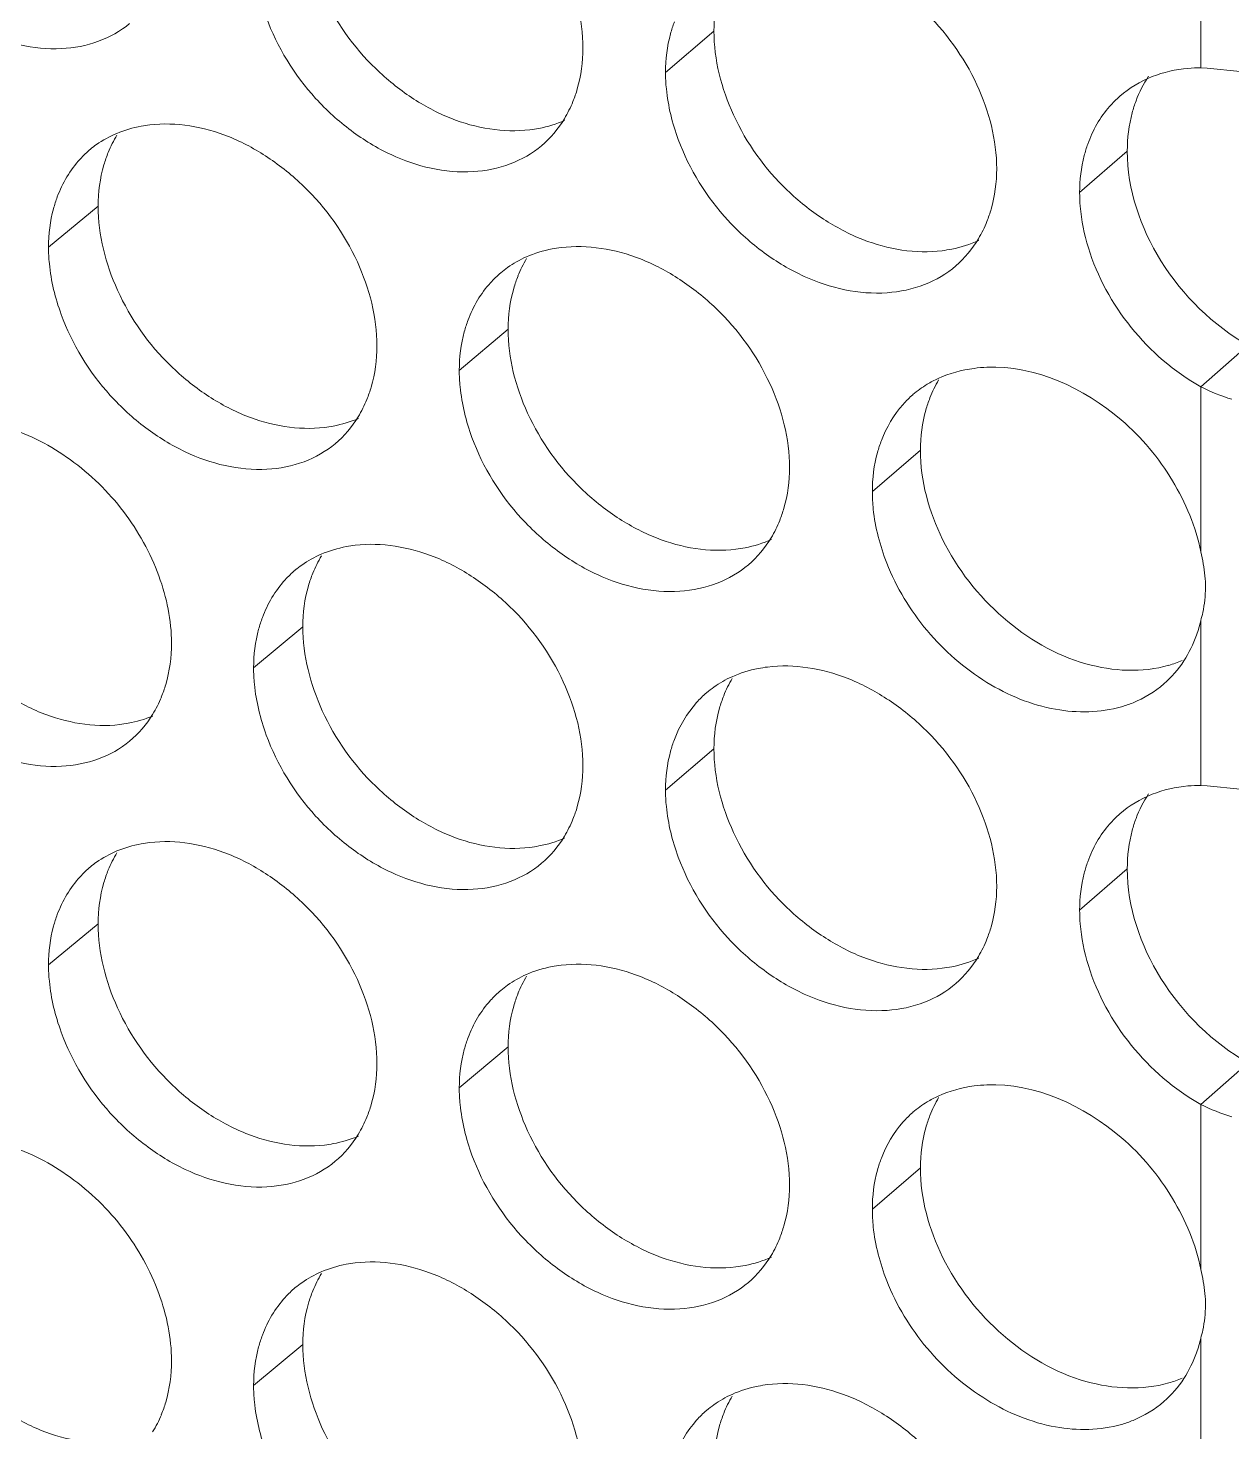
# Model space of a CAD drawing. Header units: millimetres. Extents: x 1177 to 4147, y 93 to 2194.
# Drawn here: x 2687.88 to 2701.09, y 830.06 to 845.47 of the extents above; entities that cross this region are included whole.
import ezdxf

# ---------------------------------------------------------------- set-up
doc = ezdxf.new("R2010")
doc.units = ezdxf.units.MM
doc.header["$LTSCALE"] = 0.1
doc.layers.get('0').update_dxf_attribs({"lineweight": 13})
doc.layers.add('标注', color=251, linetype='Continuous', lineweight=9)

# ---------------------------------------------------------------- blocks, each defined once
blk = doc.blocks.new('02')
for p, q in [((4627.348, 798.454), (4627.348, 801.041)), ((4627.348, 790.867), (4627.348, 793.454)), ((4627.348, 787.204), (4627.348, 789.791)), ((4627.348, 779.617), (4627.348, 782.204)), ((4627.348, 775.954), (4627.348, 778.541))]:
    blk.add_line(p, q)
at = {"layer": '标注'}
for p, q in [((4619.714, 799.03), (4618.955, 798.383)), ((4626.196, 797.148), (4625.449, 796.498)), ((4610.058, 796.284), (4609.28, 795.642)), ((4616.486, 794.357), (4615.721, 793.712)), ((4628.091, 794.105), (4627.348, 793.454)), ((4622.951, 792.46), (4622.198, 791.811)), ((4613.267, 789.692), (4612.496, 789.048)), ((4619.714, 787.78), (4618.955, 787.133)), ((4626.196, 785.898), (4625.449, 785.248)), ((4610.058, 785.034), (4609.28, 784.392)), ((4610.058, 785.034), (4609.28, 784.392)), ((4616.486, 783.107), (4615.721, 782.462)), ((4616.486, 783.107), (4615.721, 782.462)), ((4628.091, 782.855), (4627.348, 782.204)), ((4622.951, 781.21), (4622.198, 780.561)), ((4622.951, 781.21), (4622.198, 780.561)), ((4613.267, 778.442), (4612.496, 777.798))]:
    blk.add_line(p, q, dxfattribs=at)
for centre, radius, start, end in [((4615.73, 798.642), 1.912, 328.9787, 338.0529), ((4611.976, 796.414), 1.899, 148.7058, 157.8789), ((4610.945, 795.963), 1.579, 125.316, 129.5927), ((4622.206, 796.758), 1.925, 329.2925, 338.318), ((4618.416, 794.48), 1.912, 149.0222, 158.126), ((4617.403, 794.02), 1.599, 125.3449, 130.1938), ((4623.909, 792.083), 1.647, 121.1376, 130.744), ((4623.959, 792), 1.744, 114.6822, 121.1409), ((4624.886, 792.581), 1.918, 149.2796, 158.5755), ((4628.745, 796.24), 3.117, 243.3667, 253.0477), ((4612.506, 793.971), 1.906, 328.8204, 337.9261), ((4618.964, 792.071), 1.919, 329.1361, 338.1835), ((4615.192, 789.818), 1.906, 148.8645, 158.0006), ((4614.169, 789.363), 1.589, 125.3301, 129.8922), ((4625.364, 790.307), 2.058, 0.0408, 5.1029), ((4625.378, 790.236), 2.02, 340.5097, 347.2785), ((4626.352, 790.823), 1.805, 285.9402, 293.0214), ((4621.65, 787.899), 1.919, 149.179, 158.2551), ((4609.291, 789.307), 1.899, 328.661, 337.8031), ((4620.645, 787.434), 1.61, 125.3606, 130.4975), ((4615.73, 787.392), 1.912, 328.9787, 338.0529), ((4611.976, 785.164), 1.899, 148.7058, 157.8789), ((4611.976, 785.164), 1.899, 148.7058, 157.8789), ((4610.945, 784.713), 1.579, 125.316, 129.5927), ((4610.945, 784.713), 1.579, 125.316, 129.5927), ((4622.206, 785.508), 1.925, 329.2925, 338.318), ((4618.416, 783.23), 1.912, 149.0222, 158.126), ((4618.416, 783.23), 1.912, 149.0222, 158.126), ((4617.403, 782.77), 1.599, 125.3449, 130.1938), ((4617.403, 782.77), 1.599, 125.3449, 130.1938), ((4623.909, 780.833), 1.647, 121.1376, 130.744), ((4623.909, 780.833), 1.647, 121.1376, 130.744), ((4623.959, 780.75), 1.744, 114.6822, 121.1409), ((4623.959, 780.75), 1.744, 114.6822, 121.1409), ((4624.886, 781.331), 1.918, 149.2796, 158.5755), ((4624.886, 781.331), 1.918, 149.2796, 158.5755), ((4628.745, 784.99), 3.117, 243.3667, 253.0477), ((4612.506, 782.721), 1.906, 328.8204, 337.9261), ((4612.506, 782.721), 1.906, 328.8204, 337.9261), ((4618.964, 780.821), 1.919, 329.1361, 338.1835), ((4618.964, 780.821), 1.919, 329.1361, 338.1835), ((4615.192, 778.568), 1.906, 148.8645, 158.0006), ((4614.169, 778.113), 1.589, 125.3301, 129.8922), ((4625.364, 779.057), 2.058, 0.0408, 5.1029), ((4625.364, 779.057), 2.058, 0.0408, 5.1029), ((4625.378, 778.986), 2.02, 340.5097, 347.2785), ((4625.378, 778.986), 2.02, 340.5097, 347.2785), ((4626.352, 779.573), 1.805, 285.9402, 293.0214), ((4626.352, 779.573), 1.805, 285.9402, 293.0214), ((4621.65, 776.649), 1.919, 149.179, 158.2551), ((4609.291, 778.057), 1.899, 328.661, 337.8031), ((4620.645, 776.184), 1.61, 125.3606, 130.4975)]:
    blk.add_arc(centre, radius, start, end, dxfattribs=at)
for points, knots in [([(4617.66, 798.763), (4617.66, 799.214), (4617.416, 800.15), (4616.716, 801.125), (4615.963, 801.727), (4615.177, 802.151), (4614.503, 802.269), (4614.089, 802.22)], [0, 0, 0, 0, 0.246684, 0.511753, 0.644116, 0.771328, 1, 1, 1, 1]), ([(4606.271, 801.19), (4606.44, 800.725), (4606.839, 800.069), (4607.569, 799.401), (4608.356, 798.906), (4609.246, 798.684), (4610.062, 798.837), (4610.406, 799.029), (4610.551, 799.148)], [0, 0, 0, 0, 0.27385, 0.412176, 0.546005, 0.787007, 0.896139, 1, 1, 1, 1]), ([(4613.267, 800.942), (4613.267, 800.491), (4613.51, 799.556), (4614.205, 798.578), (4614.955, 797.975), (4615.739, 797.55), (4616.413, 797.433), (4616.827, 797.483)], [0, 0, 0, 0, 0.246991, 0.512108, 0.644352, 0.77141, 1, 1, 1, 1]), ([(4624.148, 796.872), (4624.148, 797.322), (4623.902, 798.258), (4623.198, 799.23), (4622.441, 799.828), (4621.65, 800.249), (4620.973, 800.363), (4620.556, 800.311)], [0, 0, 0, 0, 0.246187, 0.510826, 0.643167, 0.770525, 1, 1, 1, 1]), ([(4619.868, 799.86), (4619.843, 799.796), (4619.751, 799.529), (4619.714, 799.244), (4619.714, 799.03)], [0, 0, 0, 0, 0.241677, 1, 1, 1, 1]), ([(4612.695, 799.245), (4612.865, 798.779), (4613.269, 798.122), (4614.007, 797.457), (4614.803, 796.966), (4615.701, 796.752), (4616.522, 796.915), (4616.867, 797.112), (4617.011, 797.234)], [0, 0, 0, 0, 0.273173, 0.411313, 0.545072, 0.786333, 0.895775, 1, 1, 1, 1]), ([(4619.094, 799.173), (4619.071, 799.113), (4618.988, 798.857), (4618.955, 798.586), (4618.955, 798.383)], [0, 0, 0, 0, 0.242012, 1, 1, 1, 1]), ([(4619.714, 799.03), (4619.714, 798.58), (4619.958, 797.644), (4620.658, 796.67), (4621.412, 796.071), (4622.201, 795.649), (4622.877, 795.536), (4623.293, 795.588)], [0, 0, 0, 0, 0.246494, 0.511184, 0.643406, 0.77061, 1, 1, 1, 1]), ([(4617.504, 797.928), (4617.53, 797.991), (4617.623, 798.261), (4617.66, 798.548), (4617.66, 798.763)], [0, 0, 0, 0, 0.241585, 1, 1, 1, 1]), ([(4627.348, 798.454), (4627.281, 798.455), (4627.022, 798.444), (4626.765, 798.386), (4626.586, 798.316)], [0, 0, 0, 0, 0.258603, 1, 1, 1, 1]), ([(4630.617, 797.799), (4630.361, 797.9), (4629.819, 798.064), (4628.729, 798.296), (4627.896, 798.417), (4627.348, 798.454)], [0, 0, 0, 0, 0.246985, 0.506558, 1, 1, 1, 1]), ([(4618.955, 798.383), (4618.955, 798.297), (4618.974, 797.938), (4619.061, 797.586), (4619.155, 797.331)], [0, 0, 0, 0, 0.240751, 1, 1, 1, 1]), ([(4626.077, 798.008), (4626.021, 797.959), (4625.806, 797.745), (4625.653, 797.473), (4625.576, 797.258)], [0, 0, 0, 0, 0.24633, 1, 1, 1, 1]), ([(4626.333, 797.936), (4626.31, 797.875), (4626.229, 797.62), (4626.196, 797.35), (4626.196, 797.148)], [0, 0, 0, 0, 0.242216, 1, 1, 1, 1]), ([(4610.868, 797.56), (4610.823, 797.555), (4610.647, 797.528), (4610.473, 797.478), (4610.351, 797.427)], [0, 0, 0, 0, 0.255654, 1, 1, 1, 1]), ([(4614.43, 794.095), (4614.43, 794.546), (4614.186, 795.482), (4613.489, 796.459), (4612.738, 797.063), (4611.955, 797.489), (4611.282, 797.608), (4610.868, 797.56)], [0, 0, 0, 0, 0.246935, 0.51222, 0.644595, 0.771733, 1, 1, 1, 1]), ([(4616.827, 797.483), (4616.875, 797.489), (4617.061, 797.518), (4617.244, 797.573), (4617.373, 797.63)], [0, 0, 0, 0, 0.255784, 1, 1, 1, 1]), ([(4609.939, 797.18), (4609.881, 797.132), (4609.659, 796.92), (4609.499, 796.647), (4609.418, 796.431)], [0, 0, 0, 0, 0.245817, 1, 1, 1, 1]), ([(4610.217, 797.129), (4610.19, 797.065), (4610.096, 796.793), (4610.058, 796.502), (4610.058, 796.284)], [0, 0, 0, 0, 0.241186, 1, 1, 1, 1]), ([(4619.155, 797.331), (4619.327, 796.864), (4619.735, 796.205), (4620.482, 795.543), (4621.286, 795.056), (4622.193, 794.851), (4623.018, 795.024), (4623.364, 795.226), (4623.508, 795.351)], [0, 0, 0, 0, 0.272504, 0.410462, 0.544153, 0.785671, 0.895417, 1, 1, 1, 1]), ([(4625.576, 797.258), (4625.555, 797.199), (4625.48, 796.952), (4625.449, 796.693), (4625.449, 796.498)], [0, 0, 0, 0, 0.242457, 1, 1, 1, 1]), ([(4626.196, 797.148), (4626.196, 796.549), (4626.617, 795.313), (4627.539, 794.418), (4628.091, 794.105)], [0, 0, 0, 0, 0.485697, 1, 1, 1, 1]), ([(4623.995, 796.047), (4624.02, 796.11), (4624.111, 796.376), (4624.148, 796.659), (4624.148, 796.872)], [0, 0, 0, 0, 0.241909, 1, 1, 1, 1]), ([(4625.449, 796.498), (4625.449, 796.427), (4625.462, 796.134), (4625.521, 795.844), (4625.586, 795.632)], [0, 0, 0, 0, 0.242222, 1, 1, 1, 1]), ([(4609.418, 796.431), (4609.395, 796.371), (4609.313, 796.115), (4609.28, 795.845), (4609.28, 795.642)], [0, 0, 0, 0, 0.241688, 1, 1, 1, 1]), ([(4610.058, 796.284), (4610.058, 795.833), (4610.299, 794.897), (4610.993, 793.918), (4611.74, 793.314), (4612.522, 792.887), (4613.194, 792.768), (4613.607, 792.817)], [0, 0, 0, 0, 0.247242, 0.512574, 0.644829, 0.771813, 1, 1, 1, 1]), ([(4609.28, 795.642), (4609.28, 795.556), (4609.299, 795.198), (4609.385, 794.845), (4609.478, 794.589)], [0, 0, 0, 0, 0.240605, 1, 1, 1, 1]), ([(4617.318, 795.637), (4617.27, 795.631), (4617.084, 795.602), (4616.902, 795.547), (4616.773, 795.491)], [0, 0, 0, 0, 0.25587, 1, 1, 1, 1]), ([(4620.899, 792.189), (4620.899, 792.639), (4620.654, 793.575), (4619.952, 794.549), (4619.198, 795.149), (4618.409, 795.571), (4617.733, 795.687), (4617.318, 795.637)], [0, 0, 0, 0, 0.246434, 0.511288, 0.64364, 0.770925, 1, 1, 1, 1]), ([(4623.293, 795.588), (4623.343, 795.594), (4623.54, 795.626), (4623.732, 795.686), (4623.866, 795.748)], [0, 0, 0, 0, 0.255988, 1, 1, 1, 1]), ([(4625.586, 795.632), (4625.724, 795.181), (4626.195, 794.326), (4626.932, 793.689), (4627.348, 793.454)], [0, 0, 0, 0, 0.49694, 1, 1, 1, 1]), ([(4616.37, 795.241), (4616.314, 795.193), (4616.097, 794.983), (4615.939, 794.715), (4615.859, 794.502)], [0, 0, 0, 0, 0.246074, 1, 1, 1, 1]), ([(4616.642, 795.192), (4616.616, 795.128), (4616.524, 794.859), (4616.486, 794.572), (4616.486, 794.357)], [0, 0, 0, 0, 0.241514, 1, 1, 1, 1]), ([(4609.478, 794.589), (4609.648, 794.124), (4610.049, 793.467), (4610.784, 792.8), (4611.575, 792.307), (4612.469, 792.089), (4613.288, 792.247), (4613.632, 792.441), (4613.776, 792.562)], [0, 0, 0, 0, 0.27351, 0.411743, 0.545537, 0.786668, 0.895956, 1, 1, 1, 1]), ([(4615.859, 794.502), (4615.837, 794.441), (4615.754, 794.186), (4615.721, 793.915), (4615.721, 793.712)], [0, 0, 0, 0, 0.241904, 1, 1, 1, 1]), ([(4616.486, 794.357), (4616.486, 793.907), (4616.729, 792.971), (4617.427, 791.995), (4618.179, 791.394), (4618.966, 790.971), (4619.641, 790.856), (4620.055, 790.907)], [0, 0, 0, 0, 0.246741, 0.511644, 0.643878, 0.771009, 1, 1, 1, 1]), ([(4614.272, 793.255), (4614.298, 793.319), (4614.392, 793.589), (4614.43, 793.878), (4614.43, 794.095)], [0, 0, 0, 0, 0.241422, 1, 1, 1, 1]), ([(4615.721, 793.712), (4615.721, 793.626), (4615.74, 793.267), (4615.827, 792.914), (4615.92, 792.659)], [0, 0, 0, 0, 0.240702, 1, 1, 1, 1]), ([(4623.995, 793.761), (4623.927, 793.758), (4623.666, 793.736), (4623.407, 793.665), (4623.231, 793.584)], [0, 0, 0, 0, 0.258302, 1, 1, 1, 1]), ([(4627.348, 790.867), (4627.27, 791.259), (4626.947, 792.031), (4625.94, 793.239), (4624.749, 793.791), (4623.995, 793.761)], [0, 0, 0, 0, 0.254485, 0.51933, 1, 1, 1, 1]), ([(4622.834, 793.33), (4622.779, 793.283), (4622.571, 793.078), (4622.419, 792.819), (4622.341, 792.614)], [0, 0, 0, 0, 0.246444, 1, 1, 1, 1]), ([(4623.101, 793.281), (4623.076, 793.218), (4622.987, 792.953), (4622.951, 792.672), (4622.951, 792.46)], [0, 0, 0, 0, 0.241851, 1, 1, 1, 1]), ([(4613.607, 792.817), (4613.653, 792.823), (4613.835, 792.851), (4614.014, 792.903), (4614.139, 792.958)], [0, 0, 0, 0, 0.255679, 1, 1, 1, 1]), ([(4611.209, 789.435), (4611.209, 789.792), (4611.053, 790.536), (4610.498, 791.537), (4609.671, 792.342), (4608.989, 792.704), (4608.638, 792.81)], [0, 0, 0, 0, 0.238714, 0.495406, 0.754851, 1, 1, 1, 1]), ([(4615.92, 792.659), (4616.091, 792.193), (4616.498, 791.535), (4617.24, 790.871), (4618.04, 790.382), (4618.943, 790.173), (4619.766, 790.341), (4620.111, 790.54), (4620.255, 790.664)], [0, 0, 0, 0, 0.272838, 0.410886, 0.544611, 0.786, 0.895595, 1, 1, 1, 1]), ([(4622.341, 792.614), (4622.317, 792.552), (4622.232, 792.293), (4622.198, 792.018), (4622.198, 791.811)], [0, 0, 0, 0, 0.242016, 1, 1, 1, 1]), ([(4622.951, 792.46), (4622.951, 791.979), (4623.228, 790.977), (4624.17, 789.779), (4625.446, 789.021), (4626.431, 788.968), (4626.848, 789.088)], [0, 0, 0, 0, 0.249772, 0.517807, 0.774905, 1, 1, 1, 1]), ([(4620.745, 791.358), (4620.77, 791.422), (4620.862, 791.689), (4620.899, 791.975), (4620.899, 792.189)], [0, 0, 0, 0, 0.241748, 1, 1, 1, 1]), ([(4606.857, 791.634), (4606.857, 791.183), (4607.098, 790.247), (4607.789, 789.266), (4608.535, 788.66), (4609.314, 788.231), (4609.984, 788.111), (4610.396, 788.159)], [0, 0, 0, 0, 0.247494, 0.513042, 0.645309, 0.772218, 1, 1, 1, 1]), ([(4622.198, 791.811), (4622.198, 791.719), (4622.219, 791.337), (4622.318, 790.961), (4622.424, 790.69)], [0, 0, 0, 0, 0.240389, 1, 1, 1, 1]), ([(4614.089, 790.97), (4614.042, 790.964), (4613.861, 790.936), (4613.683, 790.884), (4613.557, 790.83)], [0, 0, 0, 0, 0.255763, 1, 1, 1, 1]), ([(4617.66, 787.513), (4617.66, 787.964), (4617.416, 788.9), (4616.716, 789.875), (4615.963, 790.477), (4615.177, 790.901), (4614.503, 791.019), (4614.089, 790.97)], [0, 0, 0, 0, 0.246684, 0.511753, 0.644116, 0.771328, 1, 1, 1, 1]), ([(4620.055, 790.907), (4620.105, 790.913), (4620.296, 790.943), (4620.484, 791.001), (4620.615, 791.06)], [0, 0, 0, 0, 0.255887, 1, 1, 1, 1]), ([(4613.15, 790.582), (4613.093, 790.534), (4612.873, 790.323), (4612.714, 790.052), (4612.634, 789.838)], [0, 0, 0, 0, 0.245947, 1, 1, 1, 1]), ([(4613.425, 790.532), (4613.399, 790.468), (4613.305, 790.197), (4613.267, 789.908), (4613.267, 789.692)], [0, 0, 0, 0, 0.241351, 1, 1, 1, 1]), ([(4622.424, 790.69), (4622.574, 790.308), (4623.01, 789.588), (4623.936, 788.781), (4625.012, 788.332), (4625.772, 788.342), (4626.103, 788.437)], [0, 0, 0, 0, 0.264547, 0.530604, 0.77855, 1, 1, 1, 1]), ([(4627.348, 789.791), (4627.36, 789.832), (4627.404, 790.001), (4627.421, 790.177), (4627.421, 790.309)], [0, 0, 0, 0, 0.244815, 1, 1, 1, 1]), ([(4606.271, 789.94), (4606.44, 789.475), (4606.839, 788.819), (4607.569, 788.151), (4608.356, 787.656), (4609.246, 787.434), (4610.062, 787.587), (4610.406, 787.779), (4610.551, 787.898)], [0, 0, 0, 0, 0.27385, 0.412176, 0.546005, 0.787007, 0.896139, 1, 1, 1, 1]), ([(4612.634, 789.838), (4612.611, 789.777), (4612.529, 789.522), (4612.496, 789.251), (4612.496, 789.048)], [0, 0, 0, 0, 0.241796, 1, 1, 1, 1]), ([(4613.267, 789.692), (4613.267, 789.241), (4613.51, 788.306), (4614.205, 787.328), (4614.955, 786.725), (4615.739, 786.3), (4616.413, 786.183), (4616.827, 786.233)], [0, 0, 0, 0, 0.246991, 0.512108, 0.644352, 0.77141, 1, 1, 1, 1]), ([(4611.049, 788.59), (4611.075, 788.654), (4611.17, 788.926), (4611.209, 789.217), (4611.209, 789.435)], [0, 0, 0, 0, 0.241257, 1, 1, 1, 1]), ([(4612.496, 789.048), (4612.496, 788.962), (4612.515, 788.604), (4612.601, 788.251), (4612.695, 787.995)], [0, 0, 0, 0, 0.240653, 1, 1, 1, 1]), ([(4620.556, 789.061), (4620.507, 789.055), (4620.316, 789.025), (4620.129, 788.968), (4619.998, 788.909)], [0, 0, 0, 0, 0.255975, 1, 1, 1, 1]), ([(4624.148, 785.622), (4624.148, 786.072), (4623.902, 787.008), (4623.198, 787.98), (4622.441, 788.578), (4621.65, 788.999), (4620.973, 789.113), (4620.556, 789.061)], [0, 0, 0, 0, 0.246187, 0.510826, 0.643167, 0.770525, 1, 1, 1, 1]), ([(4626.103, 788.437), (4626.165, 788.455), (4626.405, 788.537), (4626.627, 788.673), (4626.769, 788.797)], [0, 0, 0, 0, 0.255293, 1, 1, 1, 1]), ([(4619.599, 788.658), (4619.543, 788.61), (4619.329, 788.401), (4619.173, 788.134), (4619.094, 787.923)], [0, 0, 0, 0, 0.246198, 1, 1, 1, 1]), ([(4619.868, 788.61), (4619.843, 788.546), (4619.751, 788.279), (4619.714, 787.994), (4619.714, 787.78)], [0, 0, 0, 0, 0.241677, 1, 1, 1, 1]), ([(4610.396, 788.159), (4610.441, 788.164), (4610.618, 788.191), (4610.792, 788.241), (4610.915, 788.293)], [0, 0, 0, 0, 0.255573, 1, 1, 1, 1]), ([(4612.695, 787.995), (4612.865, 787.529), (4613.269, 786.872), (4614.007, 786.207), (4614.803, 785.716), (4615.701, 785.502), (4616.522, 785.665), (4616.867, 785.862), (4617.011, 785.984)], [0, 0, 0, 0, 0.273173, 0.411313, 0.545072, 0.786333, 0.895775, 1, 1, 1, 1]), ([(4619.094, 787.923), (4619.071, 787.863), (4618.988, 787.607), (4618.955, 787.336), (4618.955, 787.133)], [0, 0, 0, 0, 0.242012, 1, 1, 1, 1]), ([(4619.714, 787.78), (4619.714, 787.33), (4619.958, 786.394), (4620.658, 785.42), (4621.412, 784.821), (4622.201, 784.399), (4622.877, 784.286), (4623.293, 784.338)], [0, 0, 0, 0, 0.246494, 0.511184, 0.643406, 0.77061, 1, 1, 1, 1]), ([(4617.504, 786.678), (4617.53, 786.741), (4617.623, 787.011), (4617.66, 787.298), (4617.66, 787.513)], [0, 0, 0, 0, 0.241585, 1, 1, 1, 1]), ([(4618.955, 787.133), (4618.955, 787.047), (4618.974, 786.688), (4619.061, 786.336), (4619.155, 786.081)], [0, 0, 0, 0, 0.240751, 1, 1, 1, 1]), ([(4627.348, 787.204), (4627.281, 787.205), (4627.022, 787.194), (4626.765, 787.136), (4626.586, 787.066)], [0, 0, 0, 0, 0.258603, 1, 1, 1, 1]), ([(4630.617, 786.549), (4630.361, 786.65), (4629.819, 786.814), (4628.729, 787.046), (4627.896, 787.167), (4627.348, 787.204)], [0, 0, 0, 0, 0.246985, 0.506558, 1, 1, 1, 1]), ([(4626.077, 786.758), (4626.021, 786.709), (4625.806, 786.495), (4625.653, 786.223), (4625.576, 786.008)], [0, 0, 0, 0, 0.24633, 1, 1, 1, 1]), ([(4626.333, 786.686), (4626.31, 786.625), (4626.229, 786.37), (4626.196, 786.1), (4626.196, 785.898)], [0, 0, 0, 0, 0.242216, 1, 1, 1, 1]), ([(4614.43, 782.845), (4614.43, 783.296), (4614.186, 784.232), (4613.489, 785.209), (4612.738, 785.813), (4611.955, 786.239), (4611.282, 786.358), (4610.868, 786.31)], [0, 0, 0, 0, 0.246935, 0.51222, 0.644595, 0.771733, 1, 1, 1, 1]), ([(4614.43, 782.845), (4614.43, 783.296), (4614.186, 784.232), (4613.489, 785.209), (4612.738, 785.813), (4611.955, 786.239), (4611.282, 786.358), (4610.868, 786.31)], [0, 0, 0, 0, 0.246935, 0.51222, 0.644595, 0.771733, 1, 1, 1, 1]), ([(4616.827, 786.233), (4616.875, 786.239), (4617.061, 786.268), (4617.244, 786.323), (4617.373, 786.38)], [0, 0, 0, 0, 0.255784, 1, 1, 1, 1]), ([(4610.868, 786.31), (4610.823, 786.305), (4610.647, 786.278), (4610.473, 786.228), (4610.351, 786.177)], [0, 0, 0, 0, 0.255654, 1, 1, 1, 1]), ([(4610.868, 786.31), (4610.823, 786.305), (4610.647, 786.278), (4610.473, 786.228), (4610.351, 786.177)], [0, 0, 0, 0, 0.255654, 1, 1, 1, 1]), ([(4609.939, 785.93), (4609.881, 785.882), (4609.659, 785.67), (4609.499, 785.397), (4609.418, 785.181)], [0, 0, 0, 0, 0.245817, 1, 1, 1, 1]), ([(4609.939, 785.93), (4609.881, 785.882), (4609.659, 785.67), (4609.499, 785.397), (4609.418, 785.181)], [0, 0, 0, 0, 0.245817, 1, 1, 1, 1]), ([(4619.155, 786.081), (4619.327, 785.614), (4619.735, 784.955), (4620.482, 784.293), (4621.286, 783.806), (4622.193, 783.601), (4623.018, 783.774), (4623.364, 783.976), (4623.508, 784.101)], [0, 0, 0, 0, 0.272504, 0.410462, 0.544153, 0.785671, 0.895417, 1, 1, 1, 1]), ([(4625.576, 786.008), (4625.555, 785.949), (4625.48, 785.702), (4625.449, 785.443), (4625.449, 785.248)], [0, 0, 0, 0, 0.242457, 1, 1, 1, 1]), ([(4626.196, 785.898), (4626.196, 785.299), (4626.617, 784.063), (4627.539, 783.168), (4628.091, 782.855)], [0, 0, 0, 0, 0.485697, 1, 1, 1, 1]), ([(4610.217, 785.879), (4610.19, 785.815), (4610.096, 785.543), (4610.058, 785.252), (4610.058, 785.034)], [0, 0, 0, 0, 0.241186, 1, 1, 1, 1]), ([(4610.217, 785.879), (4610.19, 785.815), (4610.096, 785.543), (4610.058, 785.252), (4610.058, 785.034)], [0, 0, 0, 0, 0.241186, 1, 1, 1, 1]), ([(4623.995, 784.797), (4624.02, 784.86), (4624.111, 785.126), (4624.148, 785.409), (4624.148, 785.622)], [0, 0, 0, 0, 0.241909, 1, 1, 1, 1]), ([(4625.449, 785.248), (4625.449, 785.177), (4625.462, 784.884), (4625.521, 784.594), (4625.586, 784.382)], [0, 0, 0, 0, 0.242222, 1, 1, 1, 1]), ([(4609.418, 785.181), (4609.395, 785.121), (4609.313, 784.865), (4609.28, 784.595), (4609.28, 784.392)], [0, 0, 0, 0, 0.241688, 1, 1, 1, 1]), ([(4609.418, 785.181), (4609.395, 785.121), (4609.313, 784.865), (4609.28, 784.595), (4609.28, 784.392)], [0, 0, 0, 0, 0.241688, 1, 1, 1, 1]), ([(4610.058, 785.034), (4610.058, 784.583), (4610.299, 783.647), (4610.993, 782.668), (4611.74, 782.064), (4612.522, 781.637), (4613.194, 781.518), (4613.607, 781.567)], [0, 0, 0, 0, 0.247242, 0.512574, 0.644829, 0.771813, 1, 1, 1, 1]), ([(4610.058, 785.034), (4610.058, 784.583), (4610.299, 783.647), (4610.993, 782.668), (4611.74, 782.064), (4612.522, 781.637), (4613.194, 781.518), (4613.607, 781.567)], [0, 0, 0, 0, 0.247242, 0.512574, 0.644829, 0.771813, 1, 1, 1, 1]), ([(4609.28, 784.392), (4609.28, 784.306), (4609.299, 783.948), (4609.385, 783.595), (4609.478, 783.339)], [0, 0, 0, 0, 0.240605, 1, 1, 1, 1]), ([(4609.28, 784.392), (4609.28, 784.306), (4609.299, 783.948), (4609.385, 783.595), (4609.478, 783.339)], [0, 0, 0, 0, 0.240605, 1, 1, 1, 1]), ([(4617.318, 784.387), (4617.27, 784.381), (4617.084, 784.352), (4616.902, 784.297), (4616.773, 784.241)], [0, 0, 0, 0, 0.25587, 1, 1, 1, 1]), ([(4617.318, 784.387), (4617.27, 784.381), (4617.084, 784.352), (4616.902, 784.297), (4616.773, 784.241)], [0, 0, 0, 0, 0.25587, 1, 1, 1, 1]), ([(4620.899, 780.939), (4620.899, 781.389), (4620.654, 782.325), (4619.952, 783.299), (4619.198, 783.899), (4618.409, 784.321), (4617.733, 784.437), (4617.318, 784.387)], [0, 0, 0, 0, 0.246434, 0.511288, 0.64364, 0.770925, 1, 1, 1, 1]), ([(4620.899, 780.939), (4620.899, 781.389), (4620.654, 782.325), (4619.952, 783.299), (4619.198, 783.899), (4618.409, 784.321), (4617.733, 784.437), (4617.318, 784.387)], [0, 0, 0, 0, 0.246434, 0.511288, 0.64364, 0.770925, 1, 1, 1, 1]), ([(4623.293, 784.338), (4623.343, 784.344), (4623.54, 784.376), (4623.732, 784.436), (4623.866, 784.498)], [0, 0, 0, 0, 0.255988, 1, 1, 1, 1]), ([(4625.586, 784.382), (4625.724, 783.931), (4626.195, 783.076), (4626.932, 782.439), (4627.348, 782.204)], [0, 0, 0, 0, 0.49694, 1, 1, 1, 1]), ([(4616.37, 783.991), (4616.314, 783.943), (4616.097, 783.733), (4615.939, 783.465), (4615.859, 783.252)], [0, 0, 0, 0, 0.246074, 1, 1, 1, 1]), ([(4616.37, 783.991), (4616.314, 783.943), (4616.097, 783.733), (4615.939, 783.465), (4615.859, 783.252)], [0, 0, 0, 0, 0.246074, 1, 1, 1, 1]), ([(4616.642, 783.942), (4616.616, 783.878), (4616.524, 783.609), (4616.486, 783.322), (4616.486, 783.107)], [0, 0, 0, 0, 0.241514, 1, 1, 1, 1]), ([(4616.642, 783.942), (4616.616, 783.878), (4616.524, 783.609), (4616.486, 783.322), (4616.486, 783.107)], [0, 0, 0, 0, 0.241514, 1, 1, 1, 1]), ([(4609.478, 783.339), (4609.648, 782.874), (4610.049, 782.217), (4610.784, 781.55), (4611.575, 781.057), (4612.469, 780.839), (4613.288, 780.997), (4613.632, 781.191), (4613.776, 781.312)], [0, 0, 0, 0, 0.27351, 0.411743, 0.545537, 0.786668, 0.895956, 1, 1, 1, 1]), ([(4609.478, 783.339), (4609.648, 782.874), (4610.049, 782.217), (4610.784, 781.55), (4611.575, 781.057), (4612.469, 780.839), (4613.288, 780.997), (4613.632, 781.191), (4613.776, 781.312)], [0, 0, 0, 0, 0.27351, 0.411743, 0.545537, 0.786668, 0.895956, 1, 1, 1, 1]), ([(4615.859, 783.252), (4615.837, 783.191), (4615.754, 782.936), (4615.721, 782.665), (4615.721, 782.462)], [0, 0, 0, 0, 0.241904, 1, 1, 1, 1]), ([(4615.859, 783.252), (4615.837, 783.191), (4615.754, 782.936), (4615.721, 782.665), (4615.721, 782.462)], [0, 0, 0, 0, 0.241904, 1, 1, 1, 1]), ([(4616.486, 783.107), (4616.486, 782.657), (4616.729, 781.721), (4617.427, 780.745), (4618.179, 780.144), (4618.966, 779.721), (4619.641, 779.606), (4620.055, 779.657)], [0, 0, 0, 0, 0.246741, 0.511644, 0.643878, 0.771009, 1, 1, 1, 1]), ([(4616.486, 783.107), (4616.486, 782.657), (4616.729, 781.721), (4617.427, 780.745), (4618.179, 780.144), (4618.966, 779.721), (4619.641, 779.606), (4620.055, 779.657)], [0, 0, 0, 0, 0.246741, 0.511644, 0.643878, 0.771009, 1, 1, 1, 1]), ([(4614.272, 782.005), (4614.298, 782.069), (4614.392, 782.339), (4614.43, 782.628), (4614.43, 782.845)], [0, 0, 0, 0, 0.241422, 1, 1, 1, 1]), ([(4614.272, 782.005), (4614.298, 782.069), (4614.392, 782.339), (4614.43, 782.628), (4614.43, 782.845)], [0, 0, 0, 0, 0.241422, 1, 1, 1, 1]), ([(4615.721, 782.462), (4615.721, 782.376), (4615.74, 782.017), (4615.827, 781.664), (4615.92, 781.409)], [0, 0, 0, 0, 0.240702, 1, 1, 1, 1]), ([(4615.721, 782.462), (4615.721, 782.376), (4615.74, 782.017), (4615.827, 781.664), (4615.92, 781.409)], [0, 0, 0, 0, 0.240702, 1, 1, 1, 1]), ([(4623.995, 782.511), (4623.927, 782.508), (4623.666, 782.486), (4623.407, 782.415), (4623.231, 782.334)], [0, 0, 0, 0, 0.258302, 1, 1, 1, 1]), ([(4623.995, 782.511), (4623.927, 782.508), (4623.666, 782.486), (4623.407, 782.415), (4623.231, 782.334)], [0, 0, 0, 0, 0.258302, 1, 1, 1, 1]), ([(4627.348, 779.617), (4627.27, 780.009), (4626.947, 780.781), (4625.94, 781.989), (4624.749, 782.541), (4623.995, 782.511)], [0, 0, 0, 0, 0.254485, 0.51933, 1, 1, 1, 1]), ([(4627.348, 779.617), (4627.27, 780.009), (4626.947, 780.781), (4625.94, 781.989), (4624.749, 782.541), (4623.995, 782.511)], [0, 0, 0, 0, 0.254485, 0.51933, 1, 1, 1, 1]), ([(4622.834, 782.08), (4622.779, 782.033), (4622.571, 781.828), (4622.419, 781.569), (4622.341, 781.364)], [0, 0, 0, 0, 0.246444, 1, 1, 1, 1]), ([(4622.834, 782.08), (4622.779, 782.033), (4622.571, 781.828), (4622.419, 781.569), (4622.341, 781.364)], [0, 0, 0, 0, 0.246444, 1, 1, 1, 1]), ([(4623.101, 782.031), (4623.076, 781.968), (4622.987, 781.703), (4622.951, 781.422), (4622.951, 781.21)], [0, 0, 0, 0, 0.241851, 1, 1, 1, 1]), ([(4623.101, 782.031), (4623.076, 781.968), (4622.987, 781.703), (4622.951, 781.422), (4622.951, 781.21)], [0, 0, 0, 0, 0.241851, 1, 1, 1, 1]), ([(4613.607, 781.567), (4613.653, 781.573), (4613.835, 781.601), (4614.014, 781.653), (4614.139, 781.708)], [0, 0, 0, 0, 0.255679, 1, 1, 1, 1]), ([(4613.607, 781.567), (4613.653, 781.573), (4613.835, 781.601), (4614.014, 781.653), (4614.139, 781.708)], [0, 0, 0, 0, 0.255679, 1, 1, 1, 1]), ([(4611.209, 778.185), (4611.209, 778.542), (4611.053, 779.286), (4610.498, 780.287), (4609.671, 781.092), (4608.989, 781.454), (4608.638, 781.56)], [0, 0, 0, 0, 0.238714, 0.495406, 0.754851, 1, 1, 1, 1]), ([(4615.92, 781.409), (4616.091, 780.943), (4616.498, 780.285), (4617.24, 779.621), (4618.04, 779.132), (4618.943, 778.923), (4619.766, 779.091), (4620.111, 779.29), (4620.255, 779.414)], [0, 0, 0, 0, 0.272838, 0.410886, 0.544611, 0.786, 0.895595, 1, 1, 1, 1]), ([(4615.92, 781.409), (4616.091, 780.943), (4616.498, 780.285), (4617.24, 779.621), (4618.04, 779.132), (4618.943, 778.923), (4619.766, 779.091), (4620.111, 779.29), (4620.255, 779.414)], [0, 0, 0, 0, 0.272838, 0.410886, 0.544611, 0.786, 0.895595, 1, 1, 1, 1]), ([(4622.341, 781.364), (4622.317, 781.302), (4622.232, 781.043), (4622.198, 780.768), (4622.198, 780.561)], [0, 0, 0, 0, 0.242016, 1, 1, 1, 1]), ([(4622.341, 781.364), (4622.317, 781.302), (4622.232, 781.043), (4622.198, 780.768), (4622.198, 780.561)], [0, 0, 0, 0, 0.242016, 1, 1, 1, 1]), ([(4622.951, 781.21), (4622.951, 780.729), (4623.228, 779.727), (4624.17, 778.529), (4625.446, 777.771), (4626.431, 777.718), (4626.848, 777.838)], [0, 0, 0, 0, 0.249772, 0.517807, 0.774905, 1, 1, 1, 1]), ([(4622.951, 781.21), (4622.951, 780.729), (4623.228, 779.727), (4624.17, 778.529), (4625.446, 777.771), (4626.431, 777.718), (4626.848, 777.838)], [0, 0, 0, 0, 0.249772, 0.517807, 0.774905, 1, 1, 1, 1]), ([(4620.745, 780.108), (4620.77, 780.172), (4620.862, 780.439), (4620.899, 780.725), (4620.899, 780.939)], [0, 0, 0, 0, 0.241748, 1, 1, 1, 1]), ([(4620.745, 780.108), (4620.77, 780.172), (4620.862, 780.439), (4620.899, 780.725), (4620.899, 780.939)], [0, 0, 0, 0, 0.241748, 1, 1, 1, 1]), ([(4622.198, 780.561), (4622.198, 780.469), (4622.219, 780.087), (4622.318, 779.711), (4622.424, 779.44)], [0, 0, 0, 0, 0.240389, 1, 1, 1, 1]), ([(4622.198, 780.561), (4622.198, 780.469), (4622.219, 780.087), (4622.318, 779.711), (4622.424, 779.44)], [0, 0, 0, 0, 0.240389, 1, 1, 1, 1]), ([(4606.857, 780.384), (4606.857, 779.933), (4607.098, 778.997), (4607.789, 778.016), (4608.535, 777.41), (4609.314, 776.981), (4609.984, 776.861), (4610.396, 776.909)], [0, 0, 0, 0, 0.247494, 0.513042, 0.645309, 0.772218, 1, 1, 1, 1]), ([(4617.66, 776.263), (4617.66, 776.714), (4617.416, 777.65), (4616.716, 778.625), (4615.963, 779.227), (4615.177, 779.651), (4614.503, 779.769), (4614.089, 779.72)], [0, 0, 0, 0, 0.246684, 0.511753, 0.644116, 0.771328, 1, 1, 1, 1]), ([(4620.055, 779.657), (4620.105, 779.663), (4620.296, 779.693), (4620.484, 779.751), (4620.615, 779.81)], [0, 0, 0, 0, 0.255887, 1, 1, 1, 1]), ([(4620.055, 779.657), (4620.105, 779.663), (4620.296, 779.693), (4620.484, 779.751), (4620.615, 779.81)], [0, 0, 0, 0, 0.255887, 1, 1, 1, 1]), ([(4614.089, 779.72), (4614.042, 779.714), (4613.861, 779.686), (4613.683, 779.634), (4613.557, 779.58)], [0, 0, 0, 0, 0.255763, 1, 1, 1, 1]), ([(4613.15, 779.332), (4613.093, 779.284), (4612.873, 779.073), (4612.714, 778.802), (4612.634, 778.588)], [0, 0, 0, 0, 0.245947, 1, 1, 1, 1]), ([(4622.424, 779.44), (4622.574, 779.058), (4623.01, 778.338), (4623.936, 777.531), (4625.012, 777.082), (4625.772, 777.092), (4626.103, 777.187)], [0, 0, 0, 0, 0.264547, 0.530604, 0.77855, 1, 1, 1, 1]), ([(4622.424, 779.44), (4622.574, 779.058), (4623.01, 778.338), (4623.936, 777.531), (4625.012, 777.082), (4625.772, 777.092), (4626.103, 777.187)], [0, 0, 0, 0, 0.264547, 0.530604, 0.77855, 1, 1, 1, 1]), ([(4613.425, 779.282), (4613.399, 779.218), (4613.305, 778.947), (4613.267, 778.658), (4613.267, 778.442)], [0, 0, 0, 0, 0.241351, 1, 1, 1, 1]), ([(4627.348, 778.541), (4627.36, 778.582), (4627.404, 778.751), (4627.421, 778.927), (4627.421, 779.059)], [0, 0, 0, 0, 0.244815, 1, 1, 1, 1]), ([(4627.348, 778.541), (4627.36, 778.582), (4627.404, 778.751), (4627.421, 778.927), (4627.421, 779.059)], [0, 0, 0, 0, 0.244815, 1, 1, 1, 1]), ([(4606.271, 778.69), (4606.44, 778.225), (4606.839, 777.569), (4607.569, 776.901), (4608.356, 776.406), (4609.246, 776.184), (4610.062, 776.337), (4610.406, 776.529), (4610.551, 776.648)], [0, 0, 0, 0, 0.27385, 0.412176, 0.546005, 0.787007, 0.896139, 1, 1, 1, 1]), ([(4612.634, 778.588), (4612.611, 778.527), (4612.529, 778.272), (4612.496, 778.001), (4612.496, 777.798)], [0, 0, 0, 0, 0.241796, 1, 1, 1, 1]), ([(4613.267, 778.442), (4613.267, 777.991), (4613.51, 777.056), (4614.205, 776.078), (4614.955, 775.475), (4615.739, 775.05), (4616.413, 774.933), (4616.827, 774.983)], [0, 0, 0, 0, 0.246991, 0.512108, 0.644352, 0.77141, 1, 1, 1, 1]), ([(4611.049, 777.34), (4611.075, 777.404), (4611.17, 777.676), (4611.209, 777.967), (4611.209, 778.185)], [0, 0, 0, 0, 0.241257, 1, 1, 1, 1]), ([(4612.496, 777.798), (4612.496, 777.712), (4612.515, 777.354), (4612.601, 777.001), (4612.695, 776.745)], [0, 0, 0, 0, 0.240653, 1, 1, 1, 1]), ([(4620.556, 777.811), (4620.507, 777.805), (4620.316, 777.775), (4620.129, 777.718), (4619.998, 777.659)], [0, 0, 0, 0, 0.255975, 1, 1, 1, 1]), ([(4624.148, 774.372), (4624.148, 774.822), (4623.902, 775.758), (4623.198, 776.73), (4622.441, 777.328), (4621.65, 777.749), (4620.973, 777.863), (4620.556, 777.811)], [0, 0, 0, 0, 0.246187, 0.510826, 0.643167, 0.770525, 1, 1, 1, 1]), ([(4626.103, 777.187), (4626.165, 777.205), (4626.405, 777.287), (4626.627, 777.423), (4626.769, 777.547)], [0, 0, 0, 0, 0.255293, 1, 1, 1, 1]), ([(4626.103, 777.187), (4626.165, 777.205), (4626.405, 777.287), (4626.627, 777.423), (4626.769, 777.547)], [0, 0, 0, 0, 0.255293, 1, 1, 1, 1]), ([(4619.599, 777.408), (4619.543, 777.36), (4619.329, 777.151), (4619.173, 776.884), (4619.094, 776.673)], [0, 0, 0, 0, 0.246198, 1, 1, 1, 1]), ([(4619.868, 777.36), (4619.843, 777.296), (4619.751, 777.029), (4619.714, 776.744), (4619.714, 776.53)], [0, 0, 0, 0, 0.241677, 1, 1, 1, 1])]:
    blk.add_open_spline(points, degree=3, knots=knots, dxfattribs=at)
for points in [[(4626.586, 798.316), (4626.402, 798.243), (4626.226, 798.139), (4626.077, 798.008)], [(4626.53, 798.324), (4626.449, 798.203), (4626.383, 798.072), (4626.333, 797.936)], [(4617.011, 797.234), (4617.152, 797.354), (4617.274, 797.499), (4617.369, 797.657)], [(4610.351, 797.427), (4610.239, 797.38), (4610.131, 797.321), (4610.032, 797.251)], [(4623.508, 795.351), (4623.647, 795.471), (4623.767, 795.617), (4623.861, 795.775)], [(4616.773, 795.491), (4616.669, 795.445), (4616.57, 795.39), (4616.477, 795.324)], [(4613.776, 792.562), (4613.918, 792.681), (4614.04, 792.826), (4614.136, 792.984)], [(4620.255, 790.664), (4620.395, 790.784), (4620.516, 790.929), (4620.611, 791.087)], [(4613.557, 790.83), (4613.45, 790.784), (4613.346, 790.727), (4613.25, 790.659)], [(4627.413, 790.49), (4627.402, 790.617), (4627.379, 790.743), (4627.348, 790.867)], [(4627.082, 789.157), (4627.164, 789.283), (4627.232, 789.42), (4627.282, 789.562)], [(4626.769, 788.797), (4626.889, 788.902), (4626.995, 789.024), (4627.082, 789.157)], [(4619.998, 788.909), (4619.898, 788.864), (4619.802, 788.81), (4619.713, 788.747)], [(4610.551, 787.898), (4610.693, 788.016), (4610.816, 788.161), (4610.913, 788.319)], [(4626.586, 787.066), (4626.402, 786.993), (4626.226, 786.889), (4626.077, 786.758)], [(4626.53, 787.074), (4626.449, 786.953), (4626.383, 786.822), (4626.333, 786.686)], [(4617.011, 785.984), (4617.152, 786.104), (4617.274, 786.249), (4617.369, 786.407)], [(4610.351, 786.177), (4610.239, 786.13), (4610.131, 786.071), (4610.032, 786.001)], [(4610.351, 786.177), (4610.239, 786.13), (4610.131, 786.071), (4610.032, 786.001)], [(4623.508, 784.101), (4623.647, 784.221), (4623.767, 784.367), (4623.861, 784.525)], [(4616.773, 784.241), (4616.669, 784.195), (4616.57, 784.14), (4616.477, 784.074)], [(4616.773, 784.241), (4616.669, 784.195), (4616.57, 784.14), (4616.477, 784.074)], [(4613.776, 781.312), (4613.918, 781.431), (4614.04, 781.576), (4614.136, 781.734)], [(4613.776, 781.312), (4613.918, 781.431), (4614.04, 781.576), (4614.136, 781.734)], [(4620.255, 779.414), (4620.395, 779.534), (4620.516, 779.679), (4620.611, 779.837)], [(4620.255, 779.414), (4620.395, 779.534), (4620.516, 779.679), (4620.611, 779.837)], [(4613.557, 779.58), (4613.45, 779.534), (4613.346, 779.477), (4613.25, 779.409)], [(4627.413, 779.24), (4627.402, 779.367), (4627.379, 779.493), (4627.348, 779.617)], [(4627.413, 779.24), (4627.402, 779.367), (4627.379, 779.493), (4627.348, 779.617)], [(4627.082, 777.907), (4627.164, 778.033), (4627.232, 778.17), (4627.282, 778.312)], [(4627.082, 777.907), (4627.164, 778.033), (4627.232, 778.17), (4627.282, 778.312)], [(4626.769, 777.547), (4626.889, 777.652), (4626.995, 777.774), (4627.082, 777.907)], [(4626.769, 777.547), (4626.889, 777.652), (4626.995, 777.774), (4627.082, 777.907)], [(4619.998, 777.659), (4619.898, 777.614), (4619.802, 777.56), (4619.713, 777.497)]]:
    blk.add_open_spline(points, degree=3, dxfattribs=at)

msp = doc.modelspace()

# ---------------------------------------------------------------- block references
at = {"xscale": 0.7, "yscale": 0.7, "zscale": 0.7}
msp.add_blockref('02', (-538.391, 286.112), dxfattribs=at)

doc.saveas('drawing.dxf')
